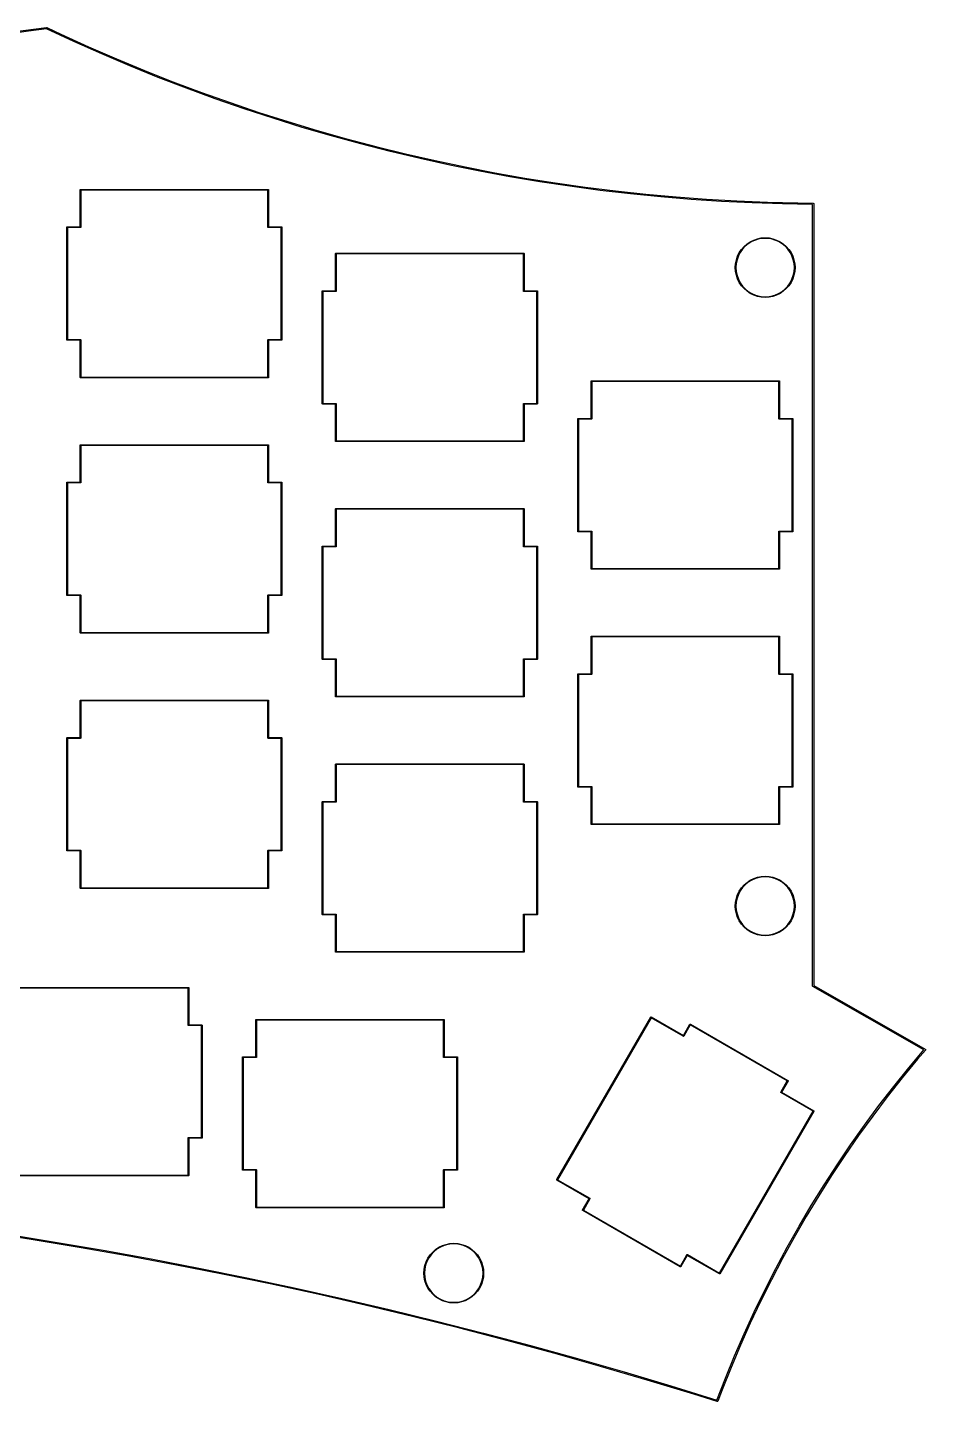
# Model space of a CAD drawing. Extents: x 54 to 197, y -144 to -42.
# Drawn here: x 130.1 to 197.1, y -144.1 to -41.6 of the extents above; entities that cross this region are included whole.
import ezdxf

# ---------------------------------------------------------------- set-up
doc = ezdxf.new("R2010")
doc.units = 0
doc.layers.add('BLACK', color=7, linetype='CONTINUOUS')

msp = doc.modelspace()

# ---------------------------------------------------------------- linework, layer by layer
at = {"layer": 'BLACK', "linetype": 'CONTINUOUS'}
for p, q in [((130.209829, -41.890552), (127.494024, -42.265391)), ((128.838254, -41.978909), (131.557807, -41.622262)), ((131.555902, -41.723268), (130.209829, -41.890552)), ((133.60456, -42.675382), (131.555902, -41.723268)), ((131.557807, -41.622262), (131.557807, -41.622257)), ((131.557807, -41.622257), (131.571547, -41.624906)), ((131.571547, -41.624906), (131.585426, -41.626711)), ((131.585426, -41.626711), (131.585422, -41.626719)), ((131.585422, -41.626719), (132.61166, -42.114188)), ((132.61166, -42.114188), (134.680218, -43.054525)), ((135.682396, -43.598979), (133.60456, -42.675382)), ((134.680218, -43.054525), (136.764265, -43.960017)), ((137.775438, -44.487576), (135.682396, -43.598979)), ((136.764265, -43.960017), (138.863214, -44.830409)), ((139.883097, -45.340924), (137.775438, -44.487576)), ((138.863214, -44.830409), (140.976473, -45.665455)), ((142.00478, -46.158784), (139.883097, -45.340924)), ((140.976473, -45.665455), (143.103447, -46.46492)), ((144.139889, -46.940923), (142.00478, -46.158784)), ((143.103447, -46.46492), (145.243539, -47.228579)), ((146.287822, -47.687123), (144.139889, -46.940923)), ((145.243539, -47.228579), (147.396144, -47.956218)), ((148.447975, -48.397172), (146.287822, -47.687123)), ((147.396144, -47.956218), (149.560656, -48.64763)), ((150.619739, -49.070872), (148.447975, -48.397172)), ((149.560656, -48.64763), (151.736467, -49.302622)), ((152.802503, -49.708031), (150.619739, -49.070872)), ((151.736467, -49.302622), (153.922963, -49.921009)), ((154.995652, -50.308472), (152.802503, -49.708031)), ((153.922963, -49.921009), (156.119528, -50.502617)), ((157.198568, -50.872024), (154.995652, -50.308472)), ((156.119528, -50.502617), (158.325544, -51.047282)), ((159.410631, -51.398529), (157.198568, -50.872024)), ((158.325544, -51.047282), (160.540389, -51.55485)), ((161.631218, -51.887839), (159.410631, -51.398529)), ((160.540389, -51.55485), (162.76344, -52.025179)), ((163.859704, -52.339816), (161.631218, -51.887839)), ((162.76344, -52.025179), (164.994071, -52.458136)), ((166.09546, -52.754332), (163.859704, -52.339816)), ((164.994071, -52.458136), (167.231654, -52.8536)), ((168.337858, -53.131271), (166.09546, -52.754332)), ((167.231654, -52.8536), (169.475557, -53.211458)), ((170.586266, -53.470527), (168.337858, -53.131271)), ((169.475557, -53.211458), (171.72515, -53.531611)), ((134.063973, -53.721875), (134.065876, -53.712308)), ((134.063973, -56.496875), (134.063973, -53.721875)), ((134.065876, -53.712308), (134.079406, -53.698778)), ((134.079406, -53.698778), (134.088973, -53.696875)), ((134.088973, -53.696875), (148.088973, -53.696875)), ((134.113973, -53.746875), (134.113973, -56.521875)), ((148.063973, -53.746875), (134.113973, -53.746875)), ((148.063973, -56.521875), (148.063973, -53.746875)), ((148.088973, -53.696875), (148.09854, -53.698778)), ((148.09854, -53.698778), (148.11207, -53.712308)), ((148.11207, -53.712308), (148.113973, -53.721875)), ((148.113973, -53.721875), (148.113973, -56.496875)), ((172.84005, -53.772004), (170.586266, -53.470527)), ((171.72515, -53.531611), (173.979799, -53.813967)), ((175.098576, -54.035617), (172.84005, -53.772004)), ((173.979799, -53.813967), (176.238869, -54.058448)), ((177.361207, -54.261292), (175.098576, -54.035617)), ((176.238869, -54.058448), (178.501723, -54.264984)), ((179.627307, -54.448966), (177.361207, -54.261292)), ((178.501723, -54.264984), (180.767724, -54.433518)), ((181.896238, -54.598585), (179.627307, -54.448966)), ((180.767724, -54.433518), (183.036235, -54.564002)), ((184.167359, -54.710107), (181.896238, -54.598585)), ((183.036235, -54.564002), (185.306615, -54.656399)), ((186.440033, -54.783502), (184.167359, -54.710107)), ((185.306615, -54.656399), (187.578227, -54.710683)), ((188.663973, -54.817978), (186.440033, -54.783502)), ((187.578227, -54.710683), (188.714329, -54.718751)), ((188.663973, -113.109375), (188.663973, -54.817978)), ((188.714329, -54.718751), (188.725762, -54.722556)), ((188.725762, -54.722556), (188.733107, -54.722556)), ((188.733107, -54.722556), (188.73677, -54.726219)), ((188.73677, -54.726219), (188.743649, -54.728509)), ((188.743649, -54.728509), (188.755201, -54.74465)), ((188.755201, -54.74465), (188.760167, -54.749616)), ((188.760167, -54.749616), (188.76071, -54.752347)), ((188.76071, -54.752347), (188.761634, -54.753638)), ((188.761634, -54.753638), (188.761611, -54.756875)), ((188.761611, -54.756875), (188.763973, -54.76875)), ((188.763973, -54.76875), (188.763973, -113.080359)), ((133.063973, -56.521875), (133.065876, -56.512308)), ((133.063973, -64.921875), (133.063973, -56.521875)), ((133.065876, -56.512308), (133.079406, -56.498778)), ((133.079406, -56.498778), (133.088973, -56.496875)), ((133.088973, -56.496875), (134.063973, -56.496875)), ((134.088973, -56.546875), (133.113973, -56.546875)), ((133.113973, -56.546875), (133.113973, -64.896875)), ((134.09854, -56.544972), (134.088973, -56.546875)), ((134.11207, -56.531442), (134.09854, -56.544972)), ((134.113973, -56.521875), (134.11207, -56.531442)), ((148.065876, -56.531442), (148.063973, -56.521875)), ((148.079406, -56.544972), (148.065876, -56.531442)), ((148.088973, -56.546875), (148.079406, -56.544972)), ((149.063973, -56.546875), (148.088973, -56.546875)), ((148.113973, -56.496875), (149.088973, -56.496875)), ((149.063973, -64.896875), (149.063973, -56.546875)), ((149.088973, -56.496875), (149.09854, -56.498778)), ((149.09854, -56.498778), (149.11207, -56.512308)), ((149.11207, -56.512308), (149.113973, -56.521875)), ((149.113973, -56.521875), (149.113973, -64.921875)), ((184.290627, -57.475618), (184.566226, -57.382065)), ((184.566226, -57.382065), (184.851677, -57.325285)), ((184.993324, -57.35625), (184.698547, -57.396766)), ((184.851677, -57.325285), (185.142098, -57.30625)), ((185.290872, -57.35625), (184.993324, -57.35625)), ((185.142098, -57.30625), (185.432519, -57.325285)), ((185.585649, -57.396766), (185.290872, -57.35625)), ((185.432519, -57.325285), (185.71797, -57.382065)), ((185.71797, -57.382065), (185.993569, -57.475618)), ((183.086466, -58.679779), (183.215191, -58.41875)), ((183.279394, -58.398514), (183.142502, -58.662703)), ((183.215191, -58.41875), (183.376887, -58.176756)), ((183.450984, -58.155427), (183.279394, -58.398514)), ((183.376887, -58.176756), (183.568785, -57.957937)), ((183.654076, -57.937968), (183.450984, -58.155427)), ((183.568785, -57.957937), (183.787604, -57.766039)), ((183.884888, -57.750189), (183.654076, -57.937968)), ((183.787604, -57.766039), (184.029598, -57.604343)), ((184.139118, -57.595587), (183.884888, -57.750189)), ((184.029598, -57.604343), (184.290627, -57.475618)), ((184.412033, -57.477044), (184.139118, -57.595587)), ((184.698547, -57.396766), (184.412033, -57.477044)), ((185.872163, -57.477044), (185.585649, -57.396766)), ((186.145078, -57.595587), (185.872163, -57.477044)), ((185.993569, -57.475618), (186.254598, -57.604343)), ((186.399308, -57.750189), (186.145078, -57.595587)), ((186.254598, -57.604343), (186.496592, -57.766039)), ((186.63012, -57.937968), (186.399308, -57.750189)), ((186.496592, -57.766039), (186.715411, -57.957937)), ((186.833212, -58.155427), (186.63012, -57.937968)), ((186.715411, -57.957937), (186.907309, -58.176756)), ((187.004802, -58.398514), (186.833212, -58.155427)), ((186.907309, -58.176756), (187.069005, -58.41875)), ((187.141694, -58.662703), (187.004802, -58.398514)), ((187.069005, -58.41875), (187.19773, -58.679779)), ((153.113973, -58.484375), (153.115876, -58.474808)), ((153.113973, -61.259375), (153.113973, -58.484375)), ((153.115876, -58.474808), (153.129406, -58.461278)), ((153.129406, -58.461278), (153.138973, -58.459375)), ((153.138973, -58.459375), (167.138973, -58.459375)), ((153.163973, -58.509375), (153.163973, -61.284375)), ((167.113973, -58.509375), (153.163973, -58.509375)), ((167.113973, -61.284375), (167.113973, -58.509375)), ((167.138973, -58.459375), (167.14854, -58.461278)), ((167.14854, -58.461278), (167.16207, -58.474808)), ((167.16207, -58.474808), (167.163973, -58.484375)), ((167.163973, -58.484375), (167.163973, -61.259375)), ((182.917098, -59.53125), (182.936133, -59.240829)), ((182.936133, -59.240829), (182.992913, -58.955378)), ((182.982321, -59.234396), (182.962016, -59.53125)), ((183.042859, -58.943071), (182.982321, -59.234396)), ((182.992913, -58.955378), (183.086466, -58.679779)), ((183.142502, -58.662703), (183.042859, -58.943071)), ((187.241337, -58.943071), (187.141694, -58.662703)), ((187.19773, -58.679779), (187.291283, -58.955378)), ((187.301875, -59.234396), (187.241337, -58.943071)), ((187.291283, -58.955378), (187.348063, -59.240829)), ((187.32218, -59.53125), (187.301875, -59.234396)), ((187.348063, -59.240829), (187.367098, -59.53125)), ((182.936133, -59.821671), (182.917098, -59.53125)), ((182.992913, -60.107122), (182.936133, -59.821671)), ((182.962016, -59.53125), (182.982321, -59.828104)), ((182.982321, -59.828104), (183.042859, -60.119429)), ((183.086466, -60.382721), (182.992913, -60.107122)), ((183.042859, -60.119429), (183.142502, -60.399797)), ((183.215191, -60.64375), (183.086466, -60.382721)), ((183.142502, -60.399797), (183.279394, -60.663986)), ((187.004802, -60.663986), (187.141694, -60.399797)), ((187.19773, -60.382721), (187.069005, -60.64375)), ((187.141694, -60.399797), (187.241337, -60.119429)), ((187.291283, -60.107122), (187.19773, -60.382721)), ((187.241337, -60.119429), (187.301875, -59.828104)), ((187.348063, -59.821671), (187.291283, -60.107122)), ((187.301875, -59.828104), (187.32218, -59.53125)), ((187.367098, -59.53125), (187.348063, -59.821671)), ((152.113973, -61.284375), (152.115876, -61.274808)), ((152.113973, -69.684375), (152.113973, -61.284375)), ((152.115876, -61.274808), (152.129406, -61.261278)), ((152.129406, -61.261278), (152.138973, -61.259375)), ((152.138973, -61.259375), (153.113973, -61.259375)), ((153.138973, -61.309375), (152.163973, -61.309375)), ((152.163973, -61.309375), (152.163973, -69.659375)), ((153.14854, -61.307472), (153.138973, -61.309375)), ((153.16207, -61.293942), (153.14854, -61.307472)), ((153.163973, -61.284375), (153.16207, -61.293942)), ((167.115876, -61.293942), (167.113973, -61.284375)), ((167.129406, -61.307472), (167.115876, -61.293942)), ((167.138973, -61.309375), (167.129406, -61.307472)), ((168.113973, -61.309375), (167.138973, -61.309375)), ((167.163973, -61.259375), (168.138973, -61.259375)), ((168.113973, -69.659375), (168.113973, -61.309375)), ((168.138973, -61.259375), (168.14854, -61.261278)), ((168.14854, -61.261278), (168.16207, -61.274808)), ((168.16207, -61.274808), (168.163973, -61.284375)), ((168.163973, -61.284375), (168.163973, -69.684375)), ((183.376887, -60.885744), (183.215191, -60.64375)), ((183.279394, -60.663986), (183.450984, -60.907073)), ((183.568785, -61.104563), (183.376887, -60.885744)), ((183.450984, -60.907073), (183.654076, -61.124532)), ((183.787604, -61.296461), (183.568785, -61.104563)), ((183.654076, -61.124532), (183.884888, -61.312311)), ((184.029598, -61.458157), (183.787604, -61.296461)), ((183.884888, -61.312311), (184.139118, -61.466913)), ((184.290627, -61.586882), (184.029598, -61.458157)), ((184.139118, -61.466913), (184.412033, -61.585456)), ((185.872163, -61.585456), (186.145078, -61.466913)), ((186.254598, -61.458157), (185.993569, -61.586882)), ((186.145078, -61.466913), (186.399308, -61.312311)), ((186.496592, -61.296461), (186.254598, -61.458157)), ((186.399308, -61.312311), (186.63012, -61.124532)), ((186.715411, -61.104563), (186.496592, -61.296461)), ((186.63012, -61.124532), (186.833212, -60.907073)), ((186.907309, -60.885744), (186.715411, -61.104563)), ((186.833212, -60.907073), (187.004802, -60.663986)), ((187.069005, -60.64375), (186.907309, -60.885744)), ((184.566226, -61.680435), (184.290627, -61.586882)), ((184.412033, -61.585456), (184.698547, -61.665734)), ((184.851677, -61.737215), (184.566226, -61.680435)), ((184.698547, -61.665734), (184.993324, -61.70625)), ((185.142098, -61.75625), (184.851677, -61.737215)), ((184.993324, -61.70625), (185.290872, -61.70625)), ((185.432519, -61.737215), (185.142098, -61.75625)), ((185.290872, -61.70625), (185.585649, -61.665734)), ((185.71797, -61.680435), (185.432519, -61.737215)), ((185.585649, -61.665734), (185.872163, -61.585456)), ((185.993569, -61.586882), (185.71797, -61.680435)), ((133.065876, -64.931442), (133.063973, -64.921875)), ((133.079406, -64.944972), (133.065876, -64.931442)), ((133.088973, -64.946875), (133.079406, -64.944972)), ((134.063973, -64.946875), (133.088973, -64.946875)), ((133.113973, -64.896875), (134.088973, -64.896875)), ((134.063973, -67.721875), (134.063973, -64.946875)), ((134.088973, -64.896875), (134.09854, -64.898778)), ((134.09854, -64.898778), (134.11207, -64.912308)), ((134.11207, -64.912308), (134.113973, -64.921875)), ((134.113973, -64.921875), (134.113973, -67.696875)), ((148.063973, -64.921875), (148.065876, -64.912308)), ((148.063973, -67.696875), (148.063973, -64.921875)), ((148.065876, -64.912308), (148.079406, -64.898778)), ((148.079406, -64.898778), (148.088973, -64.896875)), ((148.088973, -64.896875), (149.063973, -64.896875)), ((149.088973, -64.946875), (148.113973, -64.946875)), ((148.113973, -64.946875), (148.113973, -67.721875)), ((149.09854, -64.944972), (149.088973, -64.946875)), ((149.11207, -64.931442), (149.09854, -64.944972)), ((149.113973, -64.921875), (149.11207, -64.931442)), ((134.065876, -67.731442), (134.063973, -67.721875)), ((134.079406, -67.744972), (134.065876, -67.731442)), ((134.088973, -67.746875), (134.079406, -67.744972)), ((148.088973, -67.746875), (134.088973, -67.746875)), ((134.113973, -67.696875), (148.063973, -67.696875)), ((148.09854, -67.744972), (148.088973, -67.746875)), ((148.11207, -67.731442), (148.09854, -67.744972)), ((148.113973, -67.721875), (148.11207, -67.731442)), ((172.163973, -68.009375), (172.165876, -67.999808)), ((172.163973, -70.784375), (172.163973, -68.009375)), ((172.165876, -67.999808), (172.179406, -67.986278)), ((172.179406, -67.986278), (172.188973, -67.984375)), ((172.188973, -67.984375), (186.188973, -67.984375)), ((172.213973, -68.034375), (172.213973, -70.809375)), ((186.163973, -68.034375), (172.213973, -68.034375)), ((186.163973, -70.809375), (186.163973, -68.034375)), ((186.188973, -67.984375), (186.19854, -67.986278)), ((186.19854, -67.986278), (186.21207, -67.999808)), ((186.21207, -67.999808), (186.213973, -68.009375)), ((186.213973, -68.009375), (186.213973, -70.784375)), ((152.115876, -69.693942), (152.113973, -69.684375)), ((152.129406, -69.707472), (152.115876, -69.693942)), ((152.163973, -69.659375), (153.138973, -69.659375)), ((153.138973, -69.659375), (153.14854, -69.661278)), ((153.14854, -69.661278), (153.16207, -69.674808)), ((153.16207, -69.674808), (153.163973, -69.684375)), ((153.163973, -69.684375), (153.163973, -72.459375)), ((167.113973, -69.684375), (167.115876, -69.674808)), ((167.113973, -72.459375), (167.113973, -69.684375)), ((167.115876, -69.674808), (167.129406, -69.661278)), ((167.129406, -69.661278), (167.138973, -69.659375)), ((167.138973, -69.659375), (168.113973, -69.659375)), ((168.16207, -69.693942), (168.14854, -69.707472)), ((168.163973, -69.684375), (168.16207, -69.693942)), ((152.138973, -69.709375), (152.129406, -69.707472)), ((153.113973, -69.709375), (152.138973, -69.709375)), ((153.113973, -72.484375), (153.113973, -69.709375)), ((168.138973, -69.709375), (167.163973, -69.709375)), ((167.163973, -69.709375), (167.163973, -72.484375)), ((168.14854, -69.707472), (168.138973, -69.709375)), ((171.163973, -70.809375), (171.165876, -70.799808)), ((171.163973, -79.209375), (171.163973, -70.809375)), ((171.165876, -70.799808), (171.179406, -70.786278)), ((171.179406, -70.786278), (171.188973, -70.784375)), ((171.188973, -70.784375), (172.163973, -70.784375)), ((172.188973, -70.834375), (171.213973, -70.834375)), ((171.213973, -70.834375), (171.213973, -79.184375)), ((172.19854, -70.832472), (172.188973, -70.834375)), ((172.21207, -70.818942), (172.19854, -70.832472)), ((172.213973, -70.809375), (172.21207, -70.818942)), ((186.165876, -70.818942), (186.163973, -70.809375)), ((186.179406, -70.832472), (186.165876, -70.818942)), ((186.188973, -70.834375), (186.179406, -70.832472)), ((187.163973, -70.834375), (186.188973, -70.834375)), ((186.213973, -70.784375), (187.188973, -70.784375)), ((187.163973, -79.184375), (187.163973, -70.834375)), ((187.188973, -70.784375), (187.19854, -70.786278)), ((187.19854, -70.786278), (187.21207, -70.799808)), ((187.21207, -70.799808), (187.213973, -70.809375)), ((187.213973, -70.809375), (187.213973, -79.209375)), ((134.063973, -72.771875), (134.065876, -72.762308)), ((134.065876, -72.762308), (134.079406, -72.748778)), ((134.079406, -72.748778), (134.088973, -72.746875)), ((134.088973, -72.746875), (148.088973, -72.746875)), ((148.088973, -72.746875), (148.09854, -72.748778)), ((148.09854, -72.748778), (148.11207, -72.762308)), ((148.11207, -72.762308), (148.113973, -72.771875)), ((153.115876, -72.493942), (153.113973, -72.484375)), ((153.129406, -72.507472), (153.115876, -72.493942)), ((153.138973, -72.509375), (153.129406, -72.507472)), ((167.138973, -72.509375), (153.138973, -72.509375)), ((153.163973, -72.459375), (167.113973, -72.459375)), ((167.14854, -72.507472), (167.138973, -72.509375)), ((167.16207, -72.493942), (167.14854, -72.507472)), ((167.163973, -72.484375), (167.16207, -72.493942)), ((134.063973, -75.546875), (134.063973, -72.771875)), ((134.113973, -72.796875), (134.113973, -75.571875)), ((148.063973, -72.796875), (134.113973, -72.796875)), ((148.063973, -75.571875), (148.063973, -72.796875)), ((148.113973, -72.771875), (148.113973, -75.546875)), ((133.063973, -75.571875), (133.065876, -75.562308)), ((133.063973, -83.971875), (133.063973, -75.571875)), ((133.065876, -75.562308), (133.079406, -75.548778)), ((133.079406, -75.548778), (133.088973, -75.546875)), ((133.088973, -75.546875), (134.063973, -75.546875)), ((134.088973, -75.596875), (133.113973, -75.596875)), ((133.113973, -75.596875), (133.113973, -83.946875)), ((134.09854, -75.594972), (134.088973, -75.596875)), ((134.11207, -75.581442), (134.09854, -75.594972)), ((134.113973, -75.571875), (134.11207, -75.581442)), ((148.065876, -75.581442), (148.063973, -75.571875)), ((148.079406, -75.594972), (148.065876, -75.581442)), ((148.088973, -75.596875), (148.079406, -75.594972)), ((149.063973, -75.596875), (148.088973, -75.596875)), ((148.113973, -75.546875), (149.088973, -75.546875)), ((149.063973, -83.946875), (149.063973, -75.596875)), ((149.088973, -75.546875), (149.09854, -75.548778)), ((149.09854, -75.548778), (149.11207, -75.562308)), ((149.11207, -75.562308), (149.113973, -75.571875)), ((149.113973, -75.571875), (149.113973, -83.971875)), ((153.113973, -77.534375), (153.115876, -77.524808)), ((153.113973, -80.309375), (153.113973, -77.534375)), ((153.115876, -77.524808), (153.129406, -77.511278)), ((153.129406, -77.511278), (153.138973, -77.509375)), ((153.138973, -77.509375), (167.138973, -77.509375)), ((153.163973, -77.559375), (153.163973, -80.334375)), ((167.113973, -77.559375), (153.163973, -77.559375)), ((167.113973, -80.334375), (167.113973, -77.559375)), ((167.138973, -77.509375), (167.14854, -77.511278)), ((167.14854, -77.511278), (167.16207, -77.524808)), ((167.16207, -77.524808), (167.163973, -77.534375)), ((167.163973, -77.534375), (167.163973, -80.309375)), ((171.165876, -79.218942), (171.163973, -79.209375)), ((171.179406, -79.232472), (171.165876, -79.218942)), ((171.188973, -79.234375), (171.179406, -79.232472)), ((172.163973, -79.234375), (171.188973, -79.234375)), ((171.213973, -79.184375), (172.188973, -79.184375)), ((172.163973, -82.009375), (172.163973, -79.234375)), ((172.188973, -79.184375), (172.19854, -79.186278)), ((172.19854, -79.186278), (172.21207, -79.199808)), ((172.21207, -79.199808), (172.213973, -79.209375)), ((172.213973, -79.209375), (172.213973, -81.984375)), ((186.163973, -79.209375), (186.165876, -79.199808)), ((186.163973, -81.984375), (186.163973, -79.209375)), ((186.165876, -79.199808), (186.179406, -79.186278)), ((186.179406, -79.186278), (186.188973, -79.184375)), ((186.188973, -79.184375), (187.163973, -79.184375)), ((187.188973, -79.234375), (186.213973, -79.234375)), ((186.213973, -79.234375), (186.213973, -82.009375)), ((187.19854, -79.232472), (187.188973, -79.234375)), ((187.21207, -79.218942), (187.19854, -79.232472)), ((187.213973, -79.209375), (187.21207, -79.218942)), ((152.113973, -80.334375), (152.115876, -80.324808)), ((152.113973, -88.734375), (152.113973, -80.334375)), ((152.115876, -80.324808), (152.129406, -80.311278)), ((152.129406, -80.311278), (152.138973, -80.309375)), ((152.138973, -80.309375), (153.113973, -80.309375)), ((153.138973, -80.359375), (152.163973, -80.359375)), ((152.163973, -80.359375), (152.163973, -88.709375)), ((153.14854, -80.357472), (153.138973, -80.359375)), ((153.16207, -80.343942), (153.14854, -80.357472)), ((153.163973, -80.334375), (153.16207, -80.343942)), ((167.115876, -80.343942), (167.113973, -80.334375)), ((167.129406, -80.357472), (167.115876, -80.343942)), ((167.138973, -80.359375), (167.129406, -80.357472)), ((168.113973, -80.359375), (167.138973, -80.359375)), ((167.163973, -80.309375), (168.138973, -80.309375)), ((168.113973, -88.709375), (168.113973, -80.359375)), ((168.138973, -80.309375), (168.14854, -80.311278)), ((168.14854, -80.311278), (168.16207, -80.324808)), ((168.16207, -80.324808), (168.163973, -80.334375)), ((168.163973, -80.334375), (168.163973, -88.734375)), ((172.213973, -81.984375), (186.163973, -81.984375)), ((172.165876, -82.018942), (172.163973, -82.009375)), ((172.179406, -82.032472), (172.165876, -82.018942)), ((172.188973, -82.034375), (172.179406, -82.032472)), ((186.188973, -82.034375), (172.188973, -82.034375)), ((186.19854, -82.032472), (186.188973, -82.034375)), ((186.21207, -82.018942), (186.19854, -82.032472)), ((186.213973, -82.009375), (186.21207, -82.018942)), ((133.065876, -83.981442), (133.063973, -83.971875)), ((133.079406, -83.994972), (133.065876, -83.981442)), ((133.088973, -83.996875), (133.079406, -83.994972)), ((134.063973, -83.996875), (133.088973, -83.996875)), ((133.113973, -83.946875), (134.088973, -83.946875)), ((134.063973, -86.771875), (134.063973, -83.996875)), ((134.088973, -83.946875), (134.09854, -83.948778)), ((134.09854, -83.948778), (134.11207, -83.962308)), ((134.11207, -83.962308), (134.113973, -83.971875)), ((134.113973, -83.971875), (134.113973, -86.746875)), ((148.063973, -83.971875), (148.065876, -83.962308)), ((148.063973, -86.746875), (148.063973, -83.971875)), ((148.065876, -83.962308), (148.079406, -83.948778)), ((148.079406, -83.948778), (148.088973, -83.946875)), ((148.088973, -83.946875), (149.063973, -83.946875)), ((149.088973, -83.996875), (148.113973, -83.996875)), ((148.113973, -83.996875), (148.113973, -86.771875)), ((149.09854, -83.994972), (149.088973, -83.996875)), ((149.11207, -83.981442), (149.09854, -83.994972)), ((149.113973, -83.971875), (149.11207, -83.981442)), ((134.065876, -86.781442), (134.063973, -86.771875)), ((134.079406, -86.794972), (134.065876, -86.781442)), ((134.088973, -86.796875), (134.079406, -86.794972)), ((148.088973, -86.796875), (134.088973, -86.796875)), ((134.113973, -86.746875), (148.063973, -86.746875)), ((148.09854, -86.794972), (148.088973, -86.796875)), ((148.11207, -86.781442), (148.09854, -86.794972)), ((148.113973, -86.771875), (148.11207, -86.781442)), ((172.163973, -87.059375), (172.165876, -87.049808)), ((172.163973, -89.834375), (172.163973, -87.059375)), ((172.165876, -87.049808), (172.179406, -87.036278)), ((172.179406, -87.036278), (172.188973, -87.034375)), ((172.188973, -87.034375), (186.188973, -87.034375)), ((172.213973, -87.084375), (172.213973, -89.859375)), ((186.163973, -87.084375), (172.213973, -87.084375)), ((186.163973, -89.859375), (186.163973, -87.084375)), ((186.188973, -87.034375), (186.19854, -87.036278)), ((186.19854, -87.036278), (186.21207, -87.049808)), ((186.21207, -87.049808), (186.213973, -87.059375)), ((186.213973, -87.059375), (186.213973, -89.834375)), ((152.115876, -88.743942), (152.113973, -88.734375)), ((152.129406, -88.757472), (152.115876, -88.743942)), ((152.138973, -88.759375), (152.129406, -88.757472)), ((153.113973, -88.759375), (152.138973, -88.759375)), ((152.163973, -88.709375), (153.138973, -88.709375)), ((153.113973, -91.534375), (153.113973, -88.759375)), ((153.138973, -88.709375), (153.14854, -88.711278)), ((153.14854, -88.711278), (153.16207, -88.724808)), ((153.16207, -88.724808), (153.163973, -88.734375)), ((153.163973, -88.734375), (153.163973, -91.509375)), ((167.113973, -88.734375), (167.115876, -88.724808)), ((167.113973, -91.509375), (167.113973, -88.734375)), ((167.115876, -88.724808), (167.129406, -88.711278)), ((167.129406, -88.711278), (167.138973, -88.709375)), ((167.138973, -88.709375), (168.113973, -88.709375)), ((168.138973, -88.759375), (167.163973, -88.759375)), ((167.163973, -88.759375), (167.163973, -91.534375)), ((168.14854, -88.757472), (168.138973, -88.759375)), ((168.16207, -88.743942), (168.14854, -88.757472)), ((168.163973, -88.734375), (168.16207, -88.743942)), ((171.163973, -89.859375), (171.165876, -89.849808)), ((171.163973, -98.259375), (171.163973, -89.859375)), ((171.165876, -89.849808), (171.179406, -89.836278)), ((171.179406, -89.836278), (171.188973, -89.834375)), ((171.188973, -89.834375), (172.163973, -89.834375)), ((172.188973, -89.884375), (171.213973, -89.884375)), ((171.213973, -89.884375), (171.213973, -98.234375)), ((172.19854, -89.882472), (172.188973, -89.884375)), ((172.21207, -89.868942), (172.19854, -89.882472)), ((172.213973, -89.859375), (172.21207, -89.868942)), ((186.165876, -89.868942), (186.163973, -89.859375)), ((186.179406, -89.882472), (186.165876, -89.868942)), ((186.188973, -89.884375), (186.179406, -89.882472)), ((187.163973, -89.884375), (186.188973, -89.884375)), ((186.213973, -89.834375), (187.188973, -89.834375)), ((187.163973, -98.234375), (187.163973, -89.884375)), ((187.188973, -89.834375), (187.19854, -89.836278)), ((187.19854, -89.836278), (187.21207, -89.849808)), ((187.21207, -89.849808), (187.213973, -89.859375)), ((187.213973, -89.859375), (187.213973, -98.259375)), ((134.063973, -91.821875), (134.065876, -91.812308)), ((134.063973, -94.596875), (134.063973, -91.821875)), ((134.065876, -91.812308), (134.079406, -91.798778)), ((134.079406, -91.798778), (134.088973, -91.796875)), ((134.088973, -91.796875), (148.088973, -91.796875)), ((134.113973, -91.846875), (134.113973, -94.621875)), ((148.063973, -91.846875), (134.113973, -91.846875)), ((148.063973, -94.621875), (148.063973, -91.846875)), ((148.088973, -91.796875), (148.09854, -91.798778)), ((148.09854, -91.798778), (148.11207, -91.812308)), ((148.11207, -91.812308), (148.113973, -91.821875)), ((148.113973, -91.821875), (148.113973, -94.596875)), ((153.115876, -91.543942), (153.113973, -91.534375)), ((153.129406, -91.557472), (153.115876, -91.543942)), ((153.138973, -91.559375), (153.129406, -91.557472)), ((167.138973, -91.559375), (153.138973, -91.559375)), ((153.163973, -91.509375), (167.113973, -91.509375)), ((167.14854, -91.557472), (167.138973, -91.559375)), ((167.16207, -91.543942), (167.14854, -91.557472)), ((167.163973, -91.534375), (167.16207, -91.543942)), ((133.063973, -94.621875), (133.065876, -94.612308)), ((133.063973, -103.021875), (133.063973, -94.621875)), ((133.065876, -94.612308), (133.079406, -94.598778)), ((133.079406, -94.598778), (133.088973, -94.596875)), ((133.088973, -94.596875), (134.063973, -94.596875)), ((134.088973, -94.646875), (133.113973, -94.646875)), ((133.113973, -94.646875), (133.113973, -102.996875)), ((134.09854, -94.644972), (134.088973, -94.646875)), ((134.11207, -94.631442), (134.09854, -94.644972)), ((134.113973, -94.621875), (134.11207, -94.631442)), ((148.065876, -94.631442), (148.063973, -94.621875)), ((148.079406, -94.644972), (148.065876, -94.631442)), ((148.088973, -94.646875), (148.079406, -94.644972)), ((149.063973, -94.646875), (148.088973, -94.646875)), ((148.113973, -94.596875), (149.088973, -94.596875)), ((149.063973, -102.996875), (149.063973, -94.646875)), ((149.088973, -94.596875), (149.09854, -94.598778)), ((149.09854, -94.598778), (149.11207, -94.612308)), ((149.11207, -94.612308), (149.113973, -94.621875)), ((149.113973, -94.621875), (149.113973, -103.021875)), ((153.113973, -96.584375), (153.115876, -96.574808)), ((153.113973, -99.359375), (153.113973, -96.584375)), ((153.115876, -96.574808), (153.129406, -96.561278)), ((153.129406, -96.561278), (153.138973, -96.559375)), ((153.138973, -96.559375), (167.138973, -96.559375)), ((153.163973, -96.609375), (153.163973, -99.384375)), ((167.113973, -96.609375), (153.163973, -96.609375)), ((167.113973, -99.384375), (167.113973, -96.609375)), ((167.138973, -96.559375), (167.14854, -96.561278)), ((167.14854, -96.561278), (167.16207, -96.574808)), ((167.16207, -96.574808), (167.163973, -96.584375)), ((167.163973, -96.584375), (167.163973, -99.359375)), ((171.165876, -98.268942), (171.163973, -98.259375)), ((171.179406, -98.282472), (171.165876, -98.268942)), ((171.188973, -98.284375), (171.179406, -98.282472)), ((172.163973, -98.284375), (171.188973, -98.284375)), ((171.213973, -98.234375), (172.188973, -98.234375)), ((172.163973, -101.059375), (172.163973, -98.284375)), ((172.188973, -98.234375), (172.19854, -98.236278)), ((172.19854, -98.236278), (172.21207, -98.249808)), ((172.21207, -98.249808), (172.213973, -98.259375)), ((172.213973, -98.259375), (172.213973, -101.034375)), ((186.163973, -98.259375), (186.165876, -98.249808)), ((186.163973, -101.034375), (186.163973, -98.259375)), ((186.165876, -98.249808), (186.179406, -98.236278)), ((186.179406, -98.236278), (186.188973, -98.234375)), ((186.188973, -98.234375), (187.163973, -98.234375)), ((187.188973, -98.284375), (186.213973, -98.284375)), ((186.213973, -98.284375), (186.213973, -101.059375)), ((187.19854, -98.282472), (187.188973, -98.284375)), ((187.21207, -98.268942), (187.19854, -98.282472)), ((187.213973, -98.259375), (187.21207, -98.268942)), ((152.113973, -99.384375), (152.115876, -99.374808)), ((152.113973, -107.784375), (152.113973, -99.384375)), ((152.115876, -99.374808), (152.129406, -99.361278)), ((152.129406, -99.361278), (152.138973, -99.359375)), ((152.138973, -99.359375), (153.113973, -99.359375)), ((153.138973, -99.409375), (152.163973, -99.409375)), ((152.163973, -99.409375), (152.163973, -107.759375)), ((153.14854, -99.407472), (153.138973, -99.409375)), ((153.16207, -99.393942), (153.14854, -99.407472)), ((153.163973, -99.384375), (153.16207, -99.393942)), ((167.115876, -99.393942), (167.113973, -99.384375)), ((167.129406, -99.407472), (167.115876, -99.393942)), ((167.138973, -99.409375), (167.129406, -99.407472)), ((168.113973, -99.409375), (167.138973, -99.409375)), ((167.163973, -99.359375), (168.138973, -99.359375)), ((168.113973, -107.759375), (168.113973, -99.409375)), ((168.138973, -99.359375), (168.14854, -99.361278)), ((168.14854, -99.361278), (168.16207, -99.374808)), ((168.16207, -99.374808), (168.163973, -99.384375)), ((168.163973, -99.384375), (168.163973, -107.784375)), ((172.165876, -101.068942), (172.163973, -101.059375)), ((172.179406, -101.082472), (172.165876, -101.068942)), ((172.188973, -101.084375), (172.179406, -101.082472)), ((186.188973, -101.084375), (172.188973, -101.084375)), ((172.213973, -101.034375), (186.163973, -101.034375)), ((186.19854, -101.082472), (186.188973, -101.084375)), ((186.21207, -101.068942), (186.19854, -101.082472)), ((186.213973, -101.059375), (186.21207, -101.068942)), ((133.065876, -103.031442), (133.063973, -103.021875)), ((133.079406, -103.044972), (133.065876, -103.031442)), ((133.088973, -103.046875), (133.079406, -103.044972)), ((134.063973, -103.046875), (133.088973, -103.046875)), ((133.113973, -102.996875), (134.088973, -102.996875)), ((134.063973, -105.821875), (134.063973, -103.046875)), ((134.088973, -102.996875), (134.09854, -102.998778)), ((134.09854, -102.998778), (134.11207, -103.012308)), ((134.11207, -103.012308), (134.113973, -103.021875)), ((134.113973, -103.021875), (134.113973, -105.796875)), ((148.063973, -103.021875), (148.065876, -103.012308)), ((148.063973, -105.796875), (148.063973, -103.021875)), ((148.065876, -103.012308), (148.079406, -102.998778)), ((148.079406, -102.998778), (148.088973, -102.996875)), ((148.088973, -102.996875), (149.063973, -102.996875)), ((149.088973, -103.046875), (148.113973, -103.046875)), ((148.113973, -103.046875), (148.113973, -105.821875)), ((149.09854, -103.044972), (149.088973, -103.046875)), ((149.11207, -103.031442), (149.09854, -103.044972)), ((149.113973, -103.021875), (149.11207, -103.031442)), ((183.654076, -105.562968), (183.450984, -105.780427)), ((183.568785, -105.582937), (183.787604, -105.391039)), ((183.884888, -105.375189), (183.654076, -105.562968)), ((183.787604, -105.391039), (184.029598, -105.229343)), ((184.139118, -105.220587), (183.884888, -105.375189)), ((184.029598, -105.229343), (184.290627, -105.100618)), ((184.412033, -105.102044), (184.139118, -105.220587)), ((184.290627, -105.100618), (184.566226, -105.007065)), ((184.698547, -105.021766), (184.412033, -105.102044)), ((184.566226, -105.007065), (184.851677, -104.950285)), ((184.993324, -104.98125), (184.698547, -105.021766)), ((184.851677, -104.950285), (185.142098, -104.93125)), ((185.290872, -104.98125), (184.993324, -104.98125)), ((185.142098, -104.93125), (185.432519, -104.950285)), ((185.585649, -105.021766), (185.290872, -104.98125)), ((185.432519, -104.950285), (185.71797, -105.007065)), ((185.872163, -105.102044), (185.585649, -105.021766)), ((185.71797, -105.007065), (185.993569, -105.100618)), ((186.145078, -105.220587), (185.872163, -105.102044)), ((185.993569, -105.100618), (186.254598, -105.229343)), ((186.399308, -105.375189), (186.145078, -105.220587)), ((186.254598, -105.229343), (186.496592, -105.391039)), ((186.63012, -105.562968), (186.399308, -105.375189)), ((186.496592, -105.391039), (186.715411, -105.582937)), ((186.833212, -105.780427), (186.63012, -105.562968)), ((134.065876, -105.831442), (134.063973, -105.821875)), ((134.079406, -105.844972), (134.065876, -105.831442)), ((134.088973, -105.846875), (134.079406, -105.844972)), ((148.088973, -105.846875), (134.088973, -105.846875)), ((134.113973, -105.796875), (148.063973, -105.796875)), ((148.09854, -105.844972), (148.088973, -105.846875)), ((148.11207, -105.831442), (148.09854, -105.844972)), ((148.113973, -105.821875), (148.11207, -105.831442)), ((182.936133, -106.865829), (182.992913, -106.580378)), ((183.042859, -106.568071), (182.982321, -106.859396)), ((182.992913, -106.580378), (183.086466, -106.304779)), ((183.142502, -106.287703), (183.042859, -106.568071)), ((183.086466, -106.304779), (183.215191, -106.04375)), ((183.279394, -106.023514), (183.142502, -106.287703)), ((183.215191, -106.04375), (183.376887, -105.801756)), ((183.450984, -105.780427), (183.279394, -106.023514)), ((183.376887, -105.801756), (183.568785, -105.582937)), ((186.715411, -105.582937), (186.907309, -105.801756)), ((187.004802, -106.023514), (186.833212, -105.780427)), ((186.907309, -105.801756), (187.069005, -106.04375)), ((187.141694, -106.287703), (187.004802, -106.023514)), ((187.069005, -106.04375), (187.19773, -106.304779)), ((187.241337, -106.568071), (187.141694, -106.287703)), ((187.19773, -106.304779), (187.291283, -106.580378)), ((187.301875, -106.859396), (187.241337, -106.568071)), ((187.291283, -106.580378), (187.348063, -106.865829)), ((182.917098, -107.15625), (182.936133, -106.865829)), ((182.936133, -107.446671), (182.917098, -107.15625)), ((182.992913, -107.732122), (182.936133, -107.446671)), ((182.982321, -106.859396), (182.962016, -107.15625)), ((182.962016, -107.15625), (182.982321, -107.453104)), ((182.982321, -107.453104), (183.042859, -107.744429)), ((187.241337, -107.744429), (187.301875, -107.453104)), ((187.348063, -107.446671), (187.291283, -107.732122)), ((187.32218, -107.15625), (187.301875, -106.859396)), ((187.301875, -107.453104), (187.32218, -107.15625)), ((187.348063, -106.865829), (187.367098, -107.15625)), ((187.367098, -107.15625), (187.348063, -107.446671)), ((152.115876, -107.793942), (152.113973, -107.784375)), ((152.129406, -107.807472), (152.115876, -107.793942)), ((152.138973, -107.809375), (152.129406, -107.807472)), ((153.113973, -107.809375), (152.138973, -107.809375)), ((152.163973, -107.759375), (153.138973, -107.759375)), ((153.113973, -110.584375), (153.113973, -107.809375)), ((153.138973, -107.759375), (153.14854, -107.761278)), ((153.14854, -107.761278), (153.16207, -107.774808)), ((153.16207, -107.774808), (153.163973, -107.784375)), ((153.163973, -107.784375), (153.163973, -110.559375)), ((167.113973, -107.784375), (167.115876, -107.774808)), ((167.113973, -110.559375), (167.113973, -107.784375)), ((167.115876, -107.774808), (167.129406, -107.761278)), ((167.129406, -107.761278), (167.138973, -107.759375)), ((167.138973, -107.759375), (168.113973, -107.759375)), ((168.138973, -107.809375), (167.163973, -107.809375)), ((167.163973, -107.809375), (167.163973, -110.584375)), ((168.14854, -107.807472), (168.138973, -107.809375)), ((168.16207, -107.793942), (168.14854, -107.807472)), ((168.163973, -107.784375), (168.16207, -107.793942)), ((183.086466, -108.007721), (182.992913, -107.732122)), ((183.042859, -107.744429), (183.142502, -108.024797)), ((183.215191, -108.26875), (183.086466, -108.007721)), ((183.142502, -108.024797), (183.279394, -108.288986)), ((183.376887, -108.510744), (183.215191, -108.26875)), ((183.279394, -108.288986), (183.450984, -108.532073)), ((183.568785, -108.729563), (183.376887, -108.510744)), ((183.450984, -108.532073), (183.654076, -108.749532)), ((186.63012, -108.749532), (186.833212, -108.532073)), ((186.907309, -108.510744), (186.715411, -108.729563)), ((186.833212, -108.532073), (187.004802, -108.288986)), ((187.069005, -108.26875), (186.907309, -108.510744)), ((187.004802, -108.288986), (187.141694, -108.024797)), ((187.19773, -108.007721), (187.069005, -108.26875)), ((187.141694, -108.024797), (187.241337, -107.744429)), ((187.291283, -107.732122), (187.19773, -108.007721)), ((183.787604, -108.921461), (183.568785, -108.729563)), ((183.654076, -108.749532), (183.884888, -108.937311)), ((184.029598, -109.083157), (183.787604, -108.921461)), ((183.884888, -108.937311), (184.139118, -109.091913)), ((184.290627, -109.211882), (184.029598, -109.083157)), ((184.139118, -109.091913), (184.412033, -109.210456)), ((184.566226, -109.305435), (184.290627, -109.211882)), ((184.412033, -109.210456), (184.698547, -109.290734)), ((184.851677, -109.362215), (184.566226, -109.305435)), ((184.698547, -109.290734), (184.993324, -109.33125)), ((185.142098, -109.38125), (184.851677, -109.362215)), ((184.993324, -109.33125), (185.290872, -109.33125)), ((185.432519, -109.362215), (185.142098, -109.38125)), ((185.290872, -109.33125), (185.585649, -109.290734)), ((185.71797, -109.305435), (185.432519, -109.362215)), ((185.585649, -109.290734), (185.872163, -109.210456)), ((185.993569, -109.211882), (185.71797, -109.305435)), ((185.872163, -109.210456), (186.145078, -109.091913)), ((186.254598, -109.083157), (185.993569, -109.211882)), ((186.145078, -109.091913), (186.399308, -108.937311)), ((186.496592, -108.921461), (186.254598, -109.083157)), ((186.399308, -108.937311), (186.63012, -108.749532)), ((186.715411, -108.729563), (186.496592, -108.921461)), ((153.115876, -110.593942), (153.113973, -110.584375)), ((153.129406, -110.607472), (153.115876, -110.593942)), ((153.138973, -110.609375), (153.129406, -110.607472)), ((167.138973, -110.609375), (153.138973, -110.609375)), ((153.163973, -110.559375), (167.113973, -110.559375)), ((167.14854, -110.607472), (167.138973, -110.609375)), ((167.16207, -110.593942), (167.14854, -110.607472)), ((167.163973, -110.584375), (167.16207, -110.593942)), ((128.135848, -113.228125), (142.135848, -113.228125)), ((142.110848, -113.278125), (128.160848, -113.278125)), ((142.110848, -116.053125), (142.110848, -113.278125)), ((142.135848, -113.228125), (142.145415, -113.230028)), ((142.145415, -113.230028), (142.158945, -113.243558)), ((142.158945, -113.243558), (142.160848, -113.253125)), ((142.160848, -113.253125), (142.160848, -116.028125)), ((188.667779, -113.128509), (188.663973, -113.109375)), ((188.672633, -113.133363), (188.667779, -113.128509)), ((188.674441, -113.13999), (188.672633, -113.133363)), ((188.689166, -113.152787), (188.674441, -113.13999)), ((196.97159, -117.8856), (188.689166, -113.152787)), ((188.763973, -113.080359), (197.073155, -117.828463)), ((147.160848, -115.634375), (147.162751, -115.624808)), ((147.160848, -118.409375), (147.160848, -115.634375)), ((147.162751, -115.624808), (147.176281, -115.611278)), ((147.176281, -115.611278), (147.185848, -115.609375)), ((147.185848, -115.609375), (161.185848, -115.609375)), ((147.210848, -115.659375), (147.210848, -118.434375)), ((161.160848, -115.659375), (147.210848, -115.659375)), ((161.160848, -118.434375), (161.160848, -115.659375)), ((161.185848, -115.609375), (161.195415, -115.611278)), ((161.195415, -115.611278), (161.208945, -115.624808)), ((161.208945, -115.624808), (161.210848, -115.634375)), ((161.210848, -115.634375), (161.210848, -118.409375)), ((169.605144, -127.565303), (176.605144, -115.440947)), ((176.635945, -115.487597), (169.660946, -127.568652)), ((176.605144, -115.440947), (176.611576, -115.433613)), ((176.611576, -115.433613), (176.630058, -115.428661)), ((176.630058, -115.428661), (176.639295, -115.431796)), ((179.039166, -116.875098), (176.635945, -115.487597)), ((176.639295, -115.431796), (179.042515, -116.819295)), ((142.112751, -116.062692), (142.110848, -116.053125)), ((142.126281, -116.076222), (142.112751, -116.062692)), ((142.135848, -116.078125), (142.126281, -116.076222)), ((143.110848, -116.078125), (142.135848, -116.078125)), ((142.160848, -116.028125), (143.135848, -116.028125)), ((143.110848, -124.428125), (143.110848, -116.078125)), ((143.135848, -116.028125), (143.145415, -116.030028)), ((143.145415, -116.030028), (143.158945, -116.043558)), ((143.158945, -116.043558), (143.160848, -116.053125)), ((143.160848, -116.053125), (143.160848, -124.453125)), ((179.042515, -116.819295), (179.530016, -115.974922)), ((179.560816, -116.021573), (179.073317, -116.865947)), ((179.530016, -115.974922), (179.536447, -115.967588)), ((179.536447, -115.967588), (179.554929, -115.962636)), ((179.554929, -115.962636), (179.564166, -115.965771)), ((186.792129, -120.196573), (179.560816, -116.021573)), ((179.564166, -115.965771), (186.83878, -120.165772)), ((179.048403, -116.878233), (179.039166, -116.875098)), ((179.066885, -116.873281), (179.048403, -116.878233)), ((179.073317, -116.865947), (179.066885, -116.873281)), ((197.073155, -117.828463), (197.08788, -117.841261)), ((197.08788, -117.841261), (197.088542, -117.84369)), ((197.088542, -117.84369), (197.091016, -117.845809)), ((197.091016, -117.845809), (197.098188, -117.875867)), ((146.160848, -118.434375), (146.162751, -118.424808)), ((146.160848, -126.834375), (146.160848, -118.434375)), ((146.162751, -118.424808), (146.176281, -118.411278)), ((146.176281, -118.411278), (146.185848, -118.409375)), ((146.185848, -118.409375), (147.160848, -118.409375)), ((147.185848, -118.459375), (146.210848, -118.459375)), ((146.210848, -118.459375), (146.210848, -126.809375)), ((147.195415, -118.457472), (147.185848, -118.459375)), ((147.208945, -118.443942), (147.195415, -118.457472)), ((147.210848, -118.434375), (147.208945, -118.443942)), ((161.162751, -118.443942), (161.160848, -118.434375)), ((161.176281, -118.457472), (161.162751, -118.443942)), ((161.185848, -118.459375), (161.176281, -118.457472)), ((162.160848, -118.459375), (161.185848, -118.459375)), ((161.210848, -118.409375), (162.185848, -118.409375)), ((162.160848, -126.809375), (162.160848, -118.459375)), ((162.185848, -118.409375), (162.195415, -118.411278)), ((162.195415, -118.411278), (162.208945, -118.424808)), ((162.208945, -118.424808), (162.210848, -118.434375)), ((162.210848, -118.434375), (162.210848, -126.834375)), ((196.501576, -118.587152), (195.360349, -119.976367)), ((195.853693, -119.218283), (196.97159, -117.8856)), ((197.086332, -117.904407), (196.501576, -118.587152)), ((197.095292, -117.882829), (197.086323, -117.9044)), ((197.086323, -117.9044), (197.086332, -117.904407)), ((197.097949, -117.878181), (197.095292, -117.882829)), ((197.098188, -117.875867), (197.097662, -117.87713)), ((197.097662, -117.87713), (197.097949, -117.878181)), ((194.72556, -120.620668), (195.853693, -119.218283)), ((186.304629, -121.040947), (186.792129, -120.196573)), ((186.847931, -120.199922), (186.360431, -121.044296)), ((186.83878, -120.165772), (186.846114, -120.172203)), ((186.846114, -120.172203), (186.851066, -120.190685)), ((186.851066, -120.190685), (186.847931, -120.199922)), ((193.626459, -122.045919), (194.72556, -120.620668)), ((195.360349, -119.976367), (194.247885, -121.388721)), ((186.301494, -121.050184), (186.304629, -121.040947)), ((186.306446, -121.068666), (186.301494, -121.050184)), ((186.31378, -121.075098), (186.306446, -121.068666)), ((188.716999, -122.462597), (186.31378, -121.075098)), ((186.360431, -121.044296), (188.763651, -122.431796)), ((194.247885, -121.388721), (193.164654, -122.823618)), ((181.742, -134.543651), (188.716999, -122.462597)), ((188.772801, -122.465947), (181.772802, -134.590303)), ((188.763651, -122.431796), (188.770985, -122.438228)), ((188.770985, -122.438228), (188.775937, -122.45671)), ((188.775937, -122.45671), (188.772801, -122.465947)), ((193.164654, -122.823618), (192.111112, -124.280454)), ((192.556852, -123.493437), (193.626459, -122.045919)), ((191.517191, -124.96261), (192.556852, -123.493437)), ((142.110848, -124.453125), (142.112751, -124.443558)), ((142.110848, -127.228125), (142.110848, -124.453125)), ((142.112751, -124.443558), (142.126281, -124.430028)), ((142.126281, -124.430028), (142.135848, -124.428125)), ((142.135848, -124.428125), (143.110848, -124.428125)), ((143.135848, -124.478125), (142.160848, -124.478125)), ((142.160848, -124.478125), (142.160848, -127.253125)), ((143.145415, -124.476222), (143.135848, -124.478125)), ((143.158945, -124.462692), (143.145415, -124.476222)), ((143.160848, -124.453125), (143.158945, -124.462692)), ((190.507915, -126.45282), (191.517191, -124.96261)), ((192.111112, -124.280454), (191.087705, -125.758613)), ((191.087705, -125.758613), (190.094862, -127.257473)), ((146.162751, -126.843942), (146.160848, -126.834375)), ((146.176281, -126.857472), (146.162751, -126.843942)), ((146.185848, -126.859375), (146.176281, -126.857472)), ((147.160848, -126.859375), (146.185848, -126.859375)), ((146.210848, -126.809375), (147.185848, -126.809375)), ((147.160848, -129.634375), (147.160848, -126.859375)), ((147.185848, -126.809375), (147.195415, -126.811278)), ((147.195415, -126.811278), (147.208945, -126.824808)), ((147.208945, -126.824808), (147.210848, -126.834375)), ((147.210848, -126.834375), (147.210848, -129.609375)), ((161.160848, -126.834375), (161.162751, -126.824808)), ((161.160848, -129.609375), (161.160848, -126.834375)), ((161.162751, -126.824808), (161.176281, -126.811278)), ((161.176281, -126.811278), (161.185848, -126.809375)), ((161.185848, -126.809375), (162.160848, -126.809375)), ((162.185848, -126.859375), (161.210848, -126.859375)), ((161.210848, -126.859375), (161.210848, -129.634375)), ((162.195415, -126.857472), (162.185848, -126.859375)), ((162.208945, -126.843942), (162.195415, -126.857472)), ((162.210848, -126.834375), (162.208945, -126.843942)), ((189.529448, -127.963438), (190.507915, -126.45282)), ((142.135848, -127.278125), (128.135848, -127.278125)), ((128.160848, -127.228125), (142.110848, -127.228125)), ((142.145415, -127.276222), (142.135848, -127.278125)), ((142.158945, -127.262692), (142.145415, -127.276222)), ((142.160848, -127.253125), (142.158945, -127.262692)), ((169.602009, -127.57454), (169.605144, -127.565303)), ((169.606961, -127.593022), (169.602009, -127.57454)), ((169.614295, -127.599454), (169.606961, -127.593022)), ((172.017515, -128.986954), (169.614295, -127.599454)), ((169.660946, -127.568652), (172.064166, -128.956152)), ((188.582202, -129.493828), (189.529448, -127.963438)), ((190.094862, -127.257473), (189.133003, -128.776403)), ((171.530015, -129.831328), (172.017515, -128.986954)), ((172.073317, -128.990303), (171.585817, -129.834677)), ((172.064166, -128.956152), (172.0715, -128.962584)), ((172.0715, -128.962584), (172.076452, -128.981066)), ((172.076452, -128.981066), (172.073317, -128.990303)), ((189.133003, -128.776403), (188.202533, -130.31476)), ((147.162751, -129.643942), (147.160848, -129.634375)), ((147.176281, -129.657472), (147.162751, -129.643942)), ((147.185848, -129.659375), (147.176281, -129.657472)), ((161.185848, -129.659375), (147.185848, -129.659375)), ((147.210848, -129.609375), (161.160848, -129.609375)), ((161.195415, -129.657472), (161.185848, -129.659375)), ((161.208945, -129.643942), (161.195415, -129.657472)), ((161.210848, -129.634375), (161.208945, -129.643942)), ((171.52688, -129.840565), (171.530015, -129.831328)), ((171.531832, -129.859047), (171.52688, -129.840565)), ((171.539166, -129.865479), (171.531832, -129.859047)), ((178.81378, -134.065479), (171.539166, -129.865479)), ((171.585817, -129.834677), (178.817128, -134.009677)), ((187.666579, -131.043343), (188.582202, -129.493828)), ((186.782963, -132.611332), (187.666579, -131.043343)), ((188.202533, -130.31476), (187.303845, -131.871898)), ((130.405039, -132.021272), (126.820118, -131.463618)), ((128.627948, -131.64364), (132.210973, -132.219418)), ((133.984187, -132.614857), (130.405039, -132.021272)), ((187.303845, -131.871898), (186.437317, -133.44716)), ((132.210973, -132.219418), (135.788043, -132.831106)), ((137.557201, -133.24431), (133.984187, -132.614857)), ((135.788043, -132.831106), (139.358797, -133.478642)), ((159.998134, -133.428261), (160.15983, -133.186267)), ((160.233927, -133.164938), (160.062337, -133.408025)), ((160.15983, -133.186267), (160.351728, -132.967448)), ((160.437019, -132.947479), (160.233927, -133.164938)), ((160.351728, -132.967448), (160.570547, -132.77555)), ((160.667831, -132.7597), (160.437019, -132.947479)), ((160.570547, -132.77555), (160.812541, -132.613854)), ((160.922061, -132.605098), (160.667831, -132.7597)), ((160.812541, -132.613854), (161.07357, -132.485129)), ((161.194976, -132.486555), (160.922061, -132.605098)), ((161.07357, -132.485129), (161.349169, -132.391576)), ((161.48149, -132.406277), (161.194976, -132.486555)), ((161.349169, -132.391576), (161.63462, -132.334796)), ((161.776267, -132.365761), (161.48149, -132.406277)), ((161.63462, -132.334796), (161.925041, -132.315761)), ((162.073815, -132.365761), (161.776267, -132.365761)), ((161.925041, -132.315761), (162.215462, -132.334796)), ((162.368592, -132.406277), (162.073815, -132.365761)), ((162.215462, -132.334796), (162.500913, -132.391576)), ((162.655106, -132.486555), (162.368592, -132.406277)), ((162.500913, -132.391576), (162.776512, -132.485129)), ((162.928021, -132.605098), (162.655106, -132.486555)), ((162.776512, -132.485129), (163.037541, -132.613854)), ((163.182251, -132.7597), (162.928021, -132.605098)), ((163.037541, -132.613854), (163.279535, -132.77555)), ((163.413063, -132.947479), (163.182251, -132.7597)), ((163.279535, -132.77555), (163.498354, -132.967448)), ((163.616155, -133.164938), (163.413063, -132.947479)), ((163.498354, -132.967448), (163.690252, -133.186267)), ((163.787745, -133.408025), (163.616155, -133.164938)), ((163.690252, -133.186267), (163.851948, -133.428261)), ((178.817128, -134.009677), (179.30463, -133.165303)), ((179.33543, -133.211954), (178.847931, -134.056328)), ((179.30463, -133.165303), (179.311061, -133.157969)), ((179.311061, -133.157969), (179.329543, -133.153017)), ((179.329543, -133.153017), (179.33878, -133.156152)), ((181.738651, -134.599454), (179.33543, -133.211954)), ((179.33878, -133.156152), (181.742, -134.543651)), ((185.931727, -134.197132), (186.782963, -132.611332)), ((141.123721, -133.909571), (137.557201, -133.24431)), ((139.358797, -133.478642), (142.922876, -134.161962)), ((144.68339, -134.610571), (141.123721, -133.909571)), ((142.922876, -134.161962), (146.479922, -134.880995)), ((159.700041, -134.540761), (159.719076, -134.25034)), ((159.719076, -134.25034), (159.775856, -133.964889)), ((159.765264, -134.243907), (159.744959, -134.540761)), ((159.825802, -133.952582), (159.765264, -134.243907)), ((159.775856, -133.964889), (159.869409, -133.68929)), ((159.925445, -133.672214), (159.825802, -133.952582)), ((159.869409, -133.68929), (159.998134, -133.428261)), ((160.062337, -133.408025), (159.925445, -133.672214)), ((163.924637, -133.672214), (163.787745, -133.408025)), ((163.851948, -133.428261), (163.980673, -133.68929)), ((164.02428, -133.952582), (163.924637, -133.672214)), ((163.980673, -133.68929), (164.074226, -133.964889)), ((164.084818, -134.243907), (164.02428, -133.952582)), ((164.074226, -133.964889), (164.131006, -134.25034)), ((164.105123, -134.540761), (164.084818, -134.243907)), ((164.131006, -134.25034), (164.150041, -134.540761)), ((178.823017, -134.068614), (178.81378, -134.065479)), ((178.841499, -134.063662), (178.823017, -134.068614)), ((178.847931, -134.056328), (178.841499, -134.063662)), ((185.113229, -135.800075), (185.931727, -134.197132)), ((186.437317, -133.44716), (185.603315, -135.03988)), ((148.235848, -135.347241), (144.68339, -134.610571)), ((146.479922, -134.880995), (150.029578, -135.63567)), ((159.719076, -134.831182), (159.700041, -134.540761)), ((159.775856, -135.116633), (159.719076, -134.831182)), ((159.744959, -134.540761), (159.765264, -134.837615)), ((159.765264, -134.837615), (159.825802, -135.12894)), ((159.869409, -135.392232), (159.775856, -135.116633)), ((159.825802, -135.12894), (159.925445, -135.409308)), ((163.924637, -135.409308), (164.02428, -135.12894)), ((164.074226, -135.116633), (163.980673, -135.392232)), ((164.02428, -135.12894), (164.084818, -134.837615)), ((164.131006, -134.831182), (164.074226, -135.116633)), ((164.084818, -134.837615), (164.105123, -134.540761)), ((164.150041, -134.540761), (164.131006, -134.831182)), ((181.747888, -134.602589), (181.738651, -134.599454)), ((181.76637, -134.597637), (181.747888, -134.602589)), ((181.772802, -134.590303), (181.76637, -134.597637)), ((185.603315, -135.03988), (184.80219, -136.649389)), ((151.780738, -136.119505), (148.235848, -135.347241)), ((150.029578, -135.63567), (153.571485, -136.425912)), ((155.317704, -136.927286), (151.780738, -136.119505)), ((159.998134, -135.653261), (159.869409, -135.392232)), ((159.925445, -135.409308), (160.062337, -135.673497)), ((160.15983, -135.895255), (159.998134, -135.653261)), ((160.062337, -135.673497), (160.233927, -135.916584)), ((160.351728, -136.114074), (160.15983, -135.895255)), ((160.233927, -135.916584), (160.437019, -136.134043)), ((160.570547, -136.305972), (160.351728, -136.114074)), ((160.437019, -136.134043), (160.667831, -136.321822)), ((160.812541, -136.467668), (160.570547, -136.305972)), ((163.279535, -136.305972), (163.037541, -136.467668)), ((163.182251, -136.321822), (163.413063, -136.134043)), ((163.498354, -136.114074), (163.279535, -136.305972)), ((163.413063, -136.134043), (163.616155, -135.916584)), ((163.690252, -135.895255), (163.498354, -136.114074)), ((163.616155, -135.916584), (163.787745, -135.673497)), ((163.851948, -135.653261), (163.690252, -135.895255)), ((163.787745, -135.673497), (163.924637, -135.409308)), ((163.980673, -135.392232), (163.851948, -135.653261)), ((184.327816, -137.419486), (185.113229, -135.800075)), ((153.571485, -136.425912), (157.105287, -137.25164)), ((158.84639, -137.770504), (155.317704, -136.927286)), ((157.105287, -137.25164), (160.63063, -138.112771)), ((160.667831, -136.321822), (160.922061, -136.476424)), ((161.07357, -136.596393), (160.812541, -136.467668)), ((160.922061, -136.476424), (161.194976, -136.594967)), ((161.349169, -136.689946), (161.07357, -136.596393)), ((161.194976, -136.594967), (161.48149, -136.675245)), ((161.63462, -136.746726), (161.349169, -136.689946)), ((161.48149, -136.675245), (161.776267, -136.715761)), ((161.925041, -136.765761), (161.63462, -136.746726)), ((161.776267, -136.715761), (162.073815, -136.715761)), ((162.215462, -136.746726), (161.925041, -136.765761)), ((162.073815, -136.715761), (162.368592, -136.675245)), ((162.500913, -136.689946), (162.215462, -136.746726)), ((162.368592, -136.675245), (162.655106, -136.594967)), ((162.776512, -136.596393), (162.500913, -136.689946)), ((162.655106, -136.594967), (162.928021, -136.476424)), ((163.037541, -136.467668), (162.776512, -136.596393)), ((162.928021, -136.476424), (163.182251, -136.321822)), ((184.80219, -136.649389), (184.03428, -138.275007)), ((162.366441, -138.649073), (158.84639, -137.770504)), ((160.63063, -138.112771), (164.147158, -139.009219)), ((184.03428, -138.275007), (183.29991, -139.916049)), ((183.575818, -139.054681), (184.327816, -137.419486)), ((165.877502, -139.562905), (162.366441, -138.649073)), ((164.147158, -139.009219), (167.654517, -139.940893)), ((182.857552, -140.704972), (183.575818, -139.054681)), ((169.379221, -140.511907), (165.877502, -139.562905)), ((167.654517, -139.940893), (171.152355, -140.907701)), ((183.29991, -139.916049), (182.599387, -141.571823)), ((172.871244, -141.495985), (169.379221, -140.511907)), ((171.152355, -140.907701), (174.64032, -141.909544)), ((182.173321, -142.369662), (182.857552, -140.704972)), ((176.353222, -142.515039), (172.871244, -141.495985)), ((174.64032, -141.909544), (178.11806, -142.946322)), ((181.540437, -144.004086), (182.173321, -142.369662)), ((182.599387, -141.571823), (181.933009, -143.241631)), ((179.824803, -143.568967), (176.353222, -142.515039)), ((178.11806, -142.946322), (181.540437, -144.004086)), ((181.933009, -143.241631), (181.617032, -144.0832)), ((181.555219, -144.113321), (179.824803, -143.568967)), ((181.561807, -144.113259), (181.555219, -144.113321)), ((181.567973, -144.115574), (181.561807, -144.113259)), ((181.576877, -144.113117), (181.567973, -144.115574)), ((181.586119, -144.113031), (181.576877, -144.113117)), ((181.591412, -144.109108), (181.586119, -144.113031)), ((181.597762, -144.107357), (181.591412, -144.109108)), ((181.603523, -144.100134), (181.597762, -144.107357)), ((181.610948, -144.094633), (181.603523, -144.100134)), ((181.612924, -144.088348), (181.610948, -144.094633)), ((181.617032, -144.0832), (181.612924, -144.088348))]:
    msp.add_line(p, q, dxfattribs=at)

doc.saveas('drawing.dxf')
